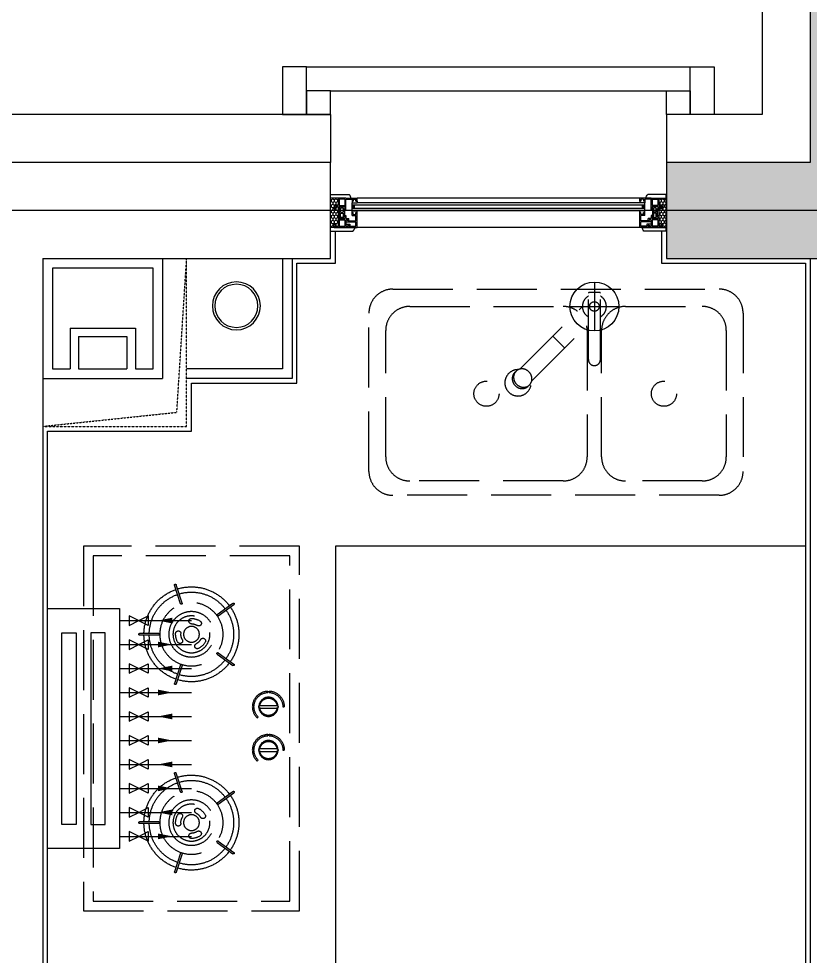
# Model space of a CAD drawing. Header units: millimetres. Extents: x -28014 to 297841, y -81741 to 47579.
# Drawn here: x 230789 to 232439, y -24914 to -22959 of the extents above; entities that cross this region are included whole.
import ezdxf

# ---------------------------------------------------------------- set-up
doc = ezdxf.new("R2010")
doc.units = ezdxf.units.MM
doc.header["$MEASUREMENT"] = 0
for name, pattern in [('__DASH', [0.35, 0.25, -0.1]), ('DASH', [0.35, 0.25, -0.1]), ('DOTE', [2.42, 2, -0.2, 0.02, -0.2])]:
    doc.linetypes.add(name, pattern=pattern)
for name, color, linetype in [('A-墙体-面层', 6, 'Continuous'), ('A-暖通-设备', 20, 'Continuous'), ('A-楼面-下部', 23, 'Continuous'), ('A-楼面-装饰', 41, 'Continuous'), ('A-轴网-轴网', 1, 'DOTE'), ('AR9-剪力墙（柱）填充', 250, 'Continuous'), ('AR9-剪力墙（柱）线', 6, 'Continuous'), ('AR9-墙线', 160, 'Continuous'), ('AR9-建筑幕墙（窗）', 12, 'Continuous'), ('AR9-建筑给排水（立管）', 4, 'Continuous'), ('DS-4BS-墙体完成面', 20, 'Continuous'), ('FF-厨卫（地坪隐）', 31, 'Continuous'), ('P-污水-立管', 50, 'Continuous'), ('SURFACE', 6, 'Continuous'), ('装饰', 152, 'Continuous')]:
    doc.layers.add(name, color=color, linetype=linetype)

# ---------------------------------------------------------------- blocks, each defined once
blk = doc.blocks.new('排水栓')
at = {"layer": 'P-污水-立管'}
for p, q in [((0, 51), (0, -51)), ((-51, 0), (51, 0))]:
    blk.add_line(p, q, dxfattribs=at)
blk.add_circle((0, 0), 51, dxfattribs=at)
blk = doc.blocks.new('jfsq5')
at = {"layer": 'A-暖通-设备'}
for p, q in [((-225, 150), (-225, 300)), ((-175, 150), (-175, 300)), ((-125, 150), (-125, 300)), ((-75, 150), (-75, 300)), ((-25, 150), (-25, 300)), ((25, 150), (25, 300)), ((75, 150), (75, 300)), ((125, 150), (125, 300)), ((175, 150), (175, 300)), ((225, 150), (225, 300))]:
    blk.add_line(p, q, dxfattribs=at)
for points in [[(-225, 230, 12, 0, 0), (-225, 260, 12, 0, 0)], [(-175, 230, 0, 12, 0), (-175, 260, 0, 12, 0)], [(-125, 230, 12, 0, 0), (-125, 260, 12, 0, 0)], [(-75, 230, 0, 12, 0), (-75, 260, 0, 12, 0)], [(-25, 230, 12, 0, 0), (-25, 260, 12, 0, 0)], [(25, 230, 0, 12, 0), (25, 260, 0, 12, 0)], [(75, 230, 12, 0, 0), (75, 260, 12, 0, 0)], [(125, 230, 0, 12, 0), (125, 260, 0, 12, 0)], [(175, 230, 12, 0, 0), (175, 260, 12, 0, 0)], [(225, 230, 0, 12, 0), (225, 260, 0, 12, 0)]]:
    blk.add_lwpolyline(points, format="xyseb", dxfattribs=at)
for points in [[(-225, 190), (-215, 210), (-235, 210), (-215, 170), (-235, 170), (-225, 190)], [(-175, 190), (-165, 210), (-185, 210), (-165, 170), (-185, 170), (-175, 190)], [(-125, 190), (-115, 210), (-135, 210), (-115, 170), (-135, 170), (-125, 190)], [(-75, 190), (-65, 210), (-85, 210), (-65, 170), (-85, 170), (-75, 190)], [(-25, 190), (-15, 210), (-35, 210), (-15, 170), (-35, 170), (-25, 190)], [(25, 190), (35, 210), (15, 210), (35, 170), (15, 170), (25, 190)], [(75, 190), (85, 210), (65, 210), (85, 170), (65, 170), (75, 190)], [(125, 190), (135, 210), (115, 210), (135, 170), (115, 170), (125, 190)], [(175, 190), (185, 210), (165, 210), (185, 170), (165, 170), (175, 190)], [(225, 190), (235, 210), (215, 210), (235, 170), (215, 170), (225, 190)]]:
    blk.add_lwpolyline(points, dxfattribs=at)
blk.add_lwpolyline([(250, 0), (250, 150), (-250, 150), (-250, 0)], close=True, dxfattribs=at)
at = {"layer": 'A-暖通-设备', "lineweight": -3}
for points in [[(-200, 120.1), (199.7, 120.1), (199.7, 90.3), (-200, 90.3)], [(-200, 29.9), (199.7, 29.9), (199.7, 59.7), (-200, 59.7)]]:
    blk.add_lwpolyline(points, close=True, dxfattribs=at)
blk = doc.blocks.new('b')
at = {"layer": 'FF-厨卫（地坪隐）', "linetype": '__DASH', "ltscale": 500}
for p, q in [((74168.9, -64959.2), (74168.9, -64821)), ((74191.9, -64819), (74170.9, -64819)), ((74193.9, -64959.2), (74193.9, -64821)), ((73796.4, -64848.4), (74116.4, -64848.4)), ((74026, -64979.1), (74156.4, -64848.7)), ((74246.4, -64848.4), (74406.4, -64848.4)), ((74050.7, -65003.8), (74168.9, -64885.7)), ((73746.4, -65162.2), (73746.4, -64898.4)), ((74166.4, -64898.4), (74166.4, -65162.2)), ((74196.4, -65162.2), (74196.4, -64898.4)), ((74456.4, -64898.4), (74456.4, -65162.2)), ((74094.8, -64910.3), (74119.5, -64935)), ((74015.1, -64986.4), (74018, -64983.5)), ((74043.4, -65014.7), (74046.3, -65011.8)), ((74116.4, -65212.2), (73796.4, -65212.2)), ((74406.4, -65212.2), (74246.4, -65212.2))]:
    blk.add_line(p, q, dxfattribs=at)
for points in [[(73711.4, -65192.2), (73711.4, -64862.2, -0.414214), (73761.4, -64812.2), (74441.4, -64812.2, -0.414214), (74491.4, -64862.2), (74491.4, -65192.2, -0.414214), (74441.4, -65242.2), (73761.4, -65242.2, -0.414214)], [(74018, -64983.5, 0.106772), (74014.1, -64989.5, 0.101544), (74013, -64996.8, 0.094932), (74014.7, -65004.1, 0.090733), (74019.2, -65010.6, 0.090733), (74025.7, -65015.1, 0.094932), (74033, -65016.8, 0.101544), (74040.3, -65015.7, 0.106772), (74046.3, -65011.8, 0.106772), (74050.1, -65005.9, 0.101544), (74051.3, -64998.5, 0.094932), (74049.5, -64991.2, 0.090733), (74045, -64984.8, 0.090733), (74038.6, -64980.3, 0.094932), (74031.3, -64978.5, 0.101544), (74023.9, -64979.7, 0.106772)]]:
    blk.add_lwpolyline(points, format="xyb", close=True, dxfattribs=at)
blk.add_lwpolyline([(74015.1, -64986.4, 0.106772), (74011.3, -64992.4, 0.101544), (74010.1, -64999.7, 0.094932), (74011.9, -65007, 0.090733), (74016.3, -65013.5, 0.090733), (74022.8, -65017.9, 0.094932), (74030.1, -65019.7, 0.101544), (74037.4, -65018.5, 0.106772), (74043.4, -65014.7, 0.106772)], format="xyb", dxfattribs=at)
for centre, radius in [((74181.4, -64848.4), 10), ((73956.4, -65030.3), 26.2), ((74326.4, -65030.3), 26.2)]:
    blk.add_circle(centre, radius, dxfattribs=at)
for centre, radius, start, end in [((74181.4, -64848.4), 25, 120, 240), ((74170.9, -64821), 2, 90, 180), ((74191.9, -64821), 2, 0, 90), ((74181.4, -64848.4), 25, 300, 60), ((73796.4, -64898.4), 50, 90, 180), ((74116.4, -64898.4), 50, 52.9245, 90), ((74246.4, -64898.4), 50, 90, 180), ((74406.4, -64898.4), 50, 0, 90), ((74116.4, -64898.4), 50, 0, 10.7966), ((74181.4, -64959.2), 12.5, 180, 0), ((74022.2, -65007.6), 27.5, 88.3907, 1.6093), ((73796.4, -65162.2), 50, 180, 270), ((74116.4, -65162.2), 50, 270, 0), ((74246.4, -65162.2), 50, 180, 270), ((74406.4, -65162.2), 50, 270, 0)]:
    blk.add_arc(centre, radius, start, end, dxfattribs=at)
blk = doc.blocks.new('d')
at = {"layer": 'FF-厨卫（地坪隐）', "color": 8, "linetype": '__DASH', "ltscale": 500}
for p, q in [((79843.4, -64923.5), (79843.4, -64882.9)), ((79846.7, -64923.5), (79846.7, -64882.9)), ((80236.1, -64923.5), (80236.1, -64882.9)), ((80239.4, -64923.5), (80239.4, -64882.9)), ((79780.2, -64971.8), (79741.6, -64959.3)), ((79781.3, -64968.7), (79742.6, -64956.1)), ((79908.9, -64968.7), (79947.6, -64956.1)), ((79909.9, -64971.8), (79948.6, -64959.3)), ((80172.9, -64971.8), (80134.3, -64959.3)), ((80173.9, -64968.7), (80135.3, -64956.1)), ((80301.6, -64968.7), (80340.2, -64956.1)), ((80302.6, -64971.8), (80341.3, -64959.3)), ((79804, -65044.9), (79780.1, -65077.8)), ((79806.7, -65046.9), (79782.8, -65079.7)), ((79883.5, -65046.9), (79907.4, -65079.7)), ((79886.2, -65044.9), (79910.1, -65077.8)), ((80196.7, -65044.9), (80172.8, -65077.8)), ((80199.3, -65046.9), (80175.5, -65079.7)), ((80276.2, -65046.9), (80300.1, -65079.7)), ((80278.9, -65044.9), (80302.7, -65077.8)), ((79994.8, -65121.7), (79994.8, -65118.7)), ((79997.8, -65121.7), (79997.8, -65118.7)), ((80085, -65121.7), (80085, -65118.7)), ((80088, -65121.7), (80088, -65118.7)), ((79993.3, -65134.4), (79993.3, -65168.9)), ((79999.3, -65134.4), (79999.3, -65168.9)), ((80017.6, -65130.5), (80019.7, -65128.3)), ((80083.5, -65134.4), (80083.5, -65168.9)), ((80089.5, -65134.4), (80089.5, -65168.9)), ((80107.7, -65130.5), (80109.9, -65128.3)), ((79966.4, -65150.2), (79963.3, -65150.2)), ((79966.4, -65153.2), (79963.3, -65153.2)), ((80056.6, -65150.2), (80053.5, -65150.2)), ((80056.6, -65153.2), (80053.5, -65153.2)), ((79996.3, -65181.7), (79996.3, -65184.7)), ((80086.5, -65181.7), (80086.5, -65184.7))]:
    blk.add_line(p, q, dxfattribs=at)
at = {"layer": 'FF-厨卫（地坪隐）', "linetype": '__DASH', "ltscale": 500}
blk.add_lwpolyline([(79661.4, -64766.2), (80421.4, -64766.2), (80421.4, -65216.2), (79661.4, -65216.2)], close=True, dxfattribs=at)
at = {"layer": 'FF-厨卫（地坪隐）', "color": 8, "linetype": '__DASH', "ltscale": 500}
blk.add_lwpolyline([(79681.4, -64786.2), (80401.4, -64786.2), (80401.4, -65196.2), (79681.4, -65196.2)], close=True, dxfattribs=at)
for centre, radius in [((79845.1, -64991.2), 66), ((80237.8, -64991.2), 66), ((79845.1, -64991.2), 47.3), ((80237.8, -64991.2), 47.3), ((79845.1, -64991.2), 38.5), ((80237.8, -64991.2), 38.5), ((79845.1, -64991.2), 16.5), ((80237.8, -64991.2), 16.5), ((79996.3, -65151.7), 20), ((80086.5, -65151.7), 20)]:
    blk.add_circle(centre, radius, dxfattribs=at)
for centre, radius, start, end in [((79845.1, -64882.9), 1.65, 0.0007, 180.0007), ((80237.8, -64882.9), 1.65, 359.9993, 179.9993), ((79845.1, -64991.2), 99, 90.9556, 161.0457), ((79845.1, -64991.2), 88, 91.075, 160.9263), ((79845.1, -64991.2), 99, 18.9556, 89.0457), ((79845.1, -64991.2), 88, 19.075, 88.9263), ((80237.8, -64991.2), 99, 90.9543, 161.0444), ((80237.8, -64991.2), 88, 91.0737, 160.925), ((80237.8, -64991.2), 99, 18.9543, 89.0444), ((80237.8, -64991.2), 88, 19.0737, 88.925), ((79845.1, -64923.5), 1.65, 180.0007, 0.0007), ((80237.8, -64923.5), 1.65, 179.9993, 359.9993), ((79742.1, -64957.7), 1.65, 72.0007, 252.0007), ((79845.1, -64991.2), 99, 162.9556, 233.0457), ((79843.4, -64963.7), 5.5, 93.5265, 273.5265), ((79845.1, -64991.2), 33, 60.0007, 93.5265), ((79858.8, -64967.4), 5.5, 240.0007, 60.0007), ((79845.1, -64991.2), 99, 306.9556, 17.0457), ((79948.1, -64957.7), 1.65, 288.0007, 108.0007), ((80134.8, -64957.7), 1.65, 71.9993, 251.9993), ((80237.8, -64991.2), 99, 162.9543, 233.0444), ((80224, -64967.4), 5.5, 119.9993, 299.9993), ((80237.8, -64991.2), 33, 86.4735, 119.9993), ((80239.5, -64963.7), 5.5, 266.4735, 86.4735), ((80237.8, -64991.2), 99, 306.9543, 17.0444), ((80340.7, -64957.7), 1.65, 287.9993, 107.9993), ((79845.1, -64991.2), 88, 163.075, 232.9263), ((79780.8, -64970.3), 1.65, 252.0007, 72.0007), ((79845.1, -64991.2), 22, 60.0007, 93.5265), ((79845.1, -64991.2), 88, 307.075, 16.9263), ((79909.4, -64970.3), 1.65, 108.0007, 288.0007), ((80237.8, -64991.2), 88, 163.0737, 232.925), ((80173.4, -64970.3), 1.65, 251.9993, 71.9993), ((80237.8, -64991.2), 22, 86.4735, 119.9993), ((80237.8, -64991.2), 88, 307.0737, 16.925), ((80302.1, -64970.3), 1.65, 107.9993, 287.9993), ((79817.6, -64991.2), 5.5, 0.0007, 180.0007), ((79845.1, -64991.2), 33, 180.0007, 213.5265), ((79822.2, -65006.4), 5.5, 213.5265, 33.5265), ((79845.1, -64991.2), 22, 180.0007, 213.5265), ((79845.1, -64991.2), 22, 300.0007, 333.5265), ((79869.7, -65003.4), 5.5, 333.5265, 153.5265), ((80213.2, -65003.4), 5.5, 26.4735, 206.4735), ((80237.8, -64991.2), 22, 206.4735, 239.9993), ((80260.7, -65006.4), 5.5, 146.4735, 326.4735), ((80237.8, -64991.2), 22, 326.4735, 359.9993), ((80265.3, -64991.2), 5.5, 359.9993, 179.9993), ((80237.8, -64991.2), 33, 326.4735, 359.9993), ((79858.8, -65015), 5.5, 120.0007, 300.0007), ((79845.1, -64991.2), 33, 300.0007, 333.5265), ((80237.8, -64991.2), 33, 206.4735, 239.9993), ((80224, -65015), 5.5, 239.9993, 59.9993), ((79805.3, -65045.9), 1.65, 324.0007, 144.0007), ((79884.9, -65045.9), 1.65, 36.0007, 216.0007), ((80198, -65045.9), 1.65, 323.9993, 143.9993), ((80277.5, -65045.9), 1.65, 35.9993, 215.9993), ((79781.5, -65078.8), 1.65, 144.0007, 324.0007), ((79845.1, -64991.2), 99, 234.9556, 305.0457), ((79845.1, -64991.2), 88, 235.075, 304.9263), ((79908.7, -65078.8), 1.65, 216.0007, 36.0007), ((80174.1, -65078.8), 1.65, 143.9993, 323.9993), ((80237.8, -64991.2), 99, 234.9543, 305.0444), ((80237.8, -64991.2), 88, 235.0737, 304.925), ((80301.4, -65078.8), 1.65, 215.9993, 35.9993), ((79996.3, -65151.7), 33, 92.6046, 177.3941), ((79996.3, -65151.7), 33, 44.9993, 87.3941), ((80086.5, -65151.7), 33, 92.6046, 177.3941), ((80086.5, -65151.7), 33, 44.9993, 87.3941), ((79996.3, -65151.7), 30, 92.8653, 177.1333), ((79996.3, -65151.7), 18, 99.5934, 260.4053), ((79996.3, -65134.7), 3.01, 355.1237, 184.8749), ((79996.3, -65151.7), 30, 44.9993, 87.1333), ((79996.3, -65151.7), 18, 279.5934, 80.4053), ((80086.5, -65151.7), 30, 92.8653, 177.1333), ((80086.5, -65151.7), 18, 99.5934, 260.4053), ((80086.5, -65134.7), 3.01, 355.1237, 184.8749), ((80086.5, -65151.7), 30, 44.9993, 87.1333), ((80086.5, -65151.7), 18, 279.5934, 80.4053), ((79996.3, -65151.7), 33, 182.6046, 269.9993), ((79996.3, -65151.7), 30, 182.8653, 269.9993), ((80086.5, -65151.7), 33, 182.6046, 269.9993), ((80086.5, -65151.7), 30, 182.8653, 269.9993), ((79996.3, -65168.7), 3.01, 175.1237, 4.8749), ((80086.5, -65168.7), 3.01, 175.1237, 4.8749)]:
    blk.add_arc(centre, radius, start, end, dxfattribs=at)
blk = doc.blocks.new('rw332')
at = {"layer": 'AR9-墙线', "ltscale": 10, "extrusion": (0, 0, -1)}
for p, q in [((-250, 0), (-250, -250)), ((0, 0), (-250, 0)), ((0, 0), (0, -250)), ((-193.1, -145), (-193.1, -230)), ((-56.9, -145), (-193.1, -145)), ((-56.9, -145), (-56.9, -230)), ((-175.6, -162.5), (-175.6, -230)), ((-74.4, -162.5), (-175.6, -162.5)), ((-74.4, -162.5), (-74.4, -230)), ((0, -250), (-250, -250))]:
    blk.add_line(p, q, dxfattribs=at)
at = {"layer": 'AR9-墙线', "ltscale": 10}
blk.add_line((-74.4, -230), (-175.6, -230), dxfattribs=at)
at = {"layer": 'AR9-墙线'}
for points in [[(-520, 0), (-520, -250), (-300, -250)], [(-500, 0), (-500, -230), (-300, -230)]]:
    blk.add_lwpolyline(points, dxfattribs=at)
at = {"layer": 'AR9-墙线', "linetype": 'DASH', "ltscale": 0.5}
for points in [[(0, -350), (-300, -350), (-300, 0)], [(0, -350), (-279.5, -320.6), (-300, 0)]]:
    blk.add_lwpolyline(points, dxfattribs=at)
at = {"layer": 'AR9-墙线', "ltscale": 10}
blk.add_lwpolyline([(-193.1, -230), (-230, -230), (-230, -20), (-20, -20), (-20, -230), (-56.9, -230)], dxfattribs=at)
at = {"layer": 'AR9-建筑给排水（立管）'}
for radius in [50, 45]:
    blk.add_circle((-403.7, -98.7), radius, dxfattribs=at)
blk = doc.blocks.new('zz7')
at = {"layer": 'AR9-剪力墙（柱）填充'}
blk.add_hatch(color=256, dxfattribs=at).paths.add_polyline_path([(6300, 2550), (6000, 2550), (6000, 500), (4800, 500), (4800, 0), (4500, 0), (4500, -200), (5000, -200), (5000, 300), (6300, 300)])
at = {"layer": 'AR9-剪力墙（柱）线'}
for p, q in [((4800, 500), (4800, 0)), ((4800, 0), (4500, 0)), ((4500, 0), (4500, -200)), ((4500, -200), (5000, -200))]:
    blk.add_line(p, q, dxfattribs=at)
blk = doc.blocks.new('*U247')
at = {"layer": 'AR9-建筑幕墙（窗）'}
h = blk.add_hatch(dxfattribs=at)
h.set_pattern_fill('HONEY', color=250, scale=2.333308)
h.set_pattern_definition([(2e-09, (-50793.7736, 157763.6485), (5.55618969, 3.20786685), [3.70412646, -7.40825292]), (120, (-50793.7736, 157763.6485), (-5.55618903, 3.207867997), [3.70412646, -7.40825292]), (60, (-50793.7736, 157763.6485), (6.64e-07, 6.415734844), [-7.40825292, 3.70412646])])
h.paths.add_polyline_path([(-28.1, -769.9), (33.1, -769.9), (33.1, -754.3), (-28.1, -754.3)])
h = blk.add_hatch(dxfattribs=at)
h.set_pattern_fill('HONEY', color=250, scale=2.333308)
h.set_pattern_definition([(2e-09, (-50793.7736, 157409.3308), (5.55618969, 3.20786685), [3.70412646, -7.40825292]), (120, (-50793.7736, 157409.3308), (-5.55618903, 3.207867997), [3.70412646, -7.40825292]), (60, (-50793.7736, 157409.3308), (6.64e-07, 6.415734844), [-7.40825292, 3.70412646])])
h.paths.add_polyline_path([(-28.1, -1438.8), (33.1, -1438.8), (33.1, -1454.3), (-28.1, -1454.3)])
for p, q in [((-35.8, -754.3), (-35.8, -793.2)), ((40.8, -754.3), (-35.8, -754.3)), ((-28.1, -769.9), (-28.1, -754.3)), ((-28.1, -769.9), (-28.1, -754.3)), ((-28.1, -774.6), (-28.1, -754.3)), ((33.1, -798.8), (33.1, -754.3)), ((33.1, -798.8), (33.1, -754.3)), ((33.1, -803.5), (33.1, -754.3)), ((33.1, -762.1), (33.1, -809.5)), ((40.8, -754.3), (40.8, -801.1)), ((-28.1, -786.2), (-28.1, -769.9)), ((-28.1, -786.2), (-28.1, -799.4)), ((-28.1, -799.4), (-28.1, -809.5)), ((-28.1, -1399.1), (-28.1, -809.5)), ((-21.8, -809.5), (-28.1, -809.5)), ((-21.8, -809.5), (-17.9, -809.5)), ((-17.9, -1399.1), (-17.9, -809.5)), ((-1.6, -1399.1), (-1.6, -809.5)), ((2.3, -809.5), (-1.6, -809.5)), ((33.1, -809.5), (2.3, -809.5)), ((33.1, -1399.1), (33.1, -809.5)), ((-21.8, -1399.1), (-28.1, -1399.1)), ((-28.1, -1409.2), (-28.1, -1399.1)), ((-21.8, -1399.1), (-17.9, -1399.1)), ((2.3, -1399.1), (-1.6, -1399.1)), ((33.1, -1399.1), (2.3, -1399.1)), ((33.1, -1446.5), (33.1, -1399.1)), ((33.1, -1405.1), (33.1, -1454.3)), ((40.8, -1454.3), (40.8, -1407.5)), ((-35.8, -1454.3), (-35.8, -1415.4)), ((-28.1, -1422.4), (-28.1, -1409.2)), ((-28.1, -1422.4), (-28.1, -1438.8)), ((33.1, -1409.9), (33.1, -1454.3)), ((33.1, -1409.9), (33.1, -1454.3)), ((-28.1, -1434), (-28.1, -1454.3)), ((-28.1, -1438.8), (-28.1, -1454.3)), ((-28.1, -1438.8), (-28.1, -1454.3)), ((40.8, -1454.3), (-35.8, -1454.3))]:
    blk.add_line(p, q, dxfattribs=at)
at = {"layer": 'AR9-建筑幕墙（窗）', "color": 8}
for p, q in [((-12.5, -769.9), (-12.5, -762.1)), ((-12.5, -762.1), (-5.5, -762.1)), ((-5.5, -762.1), (-5.5, -764.4)), ((33.1, -762.1), (26.1, -762.1)), ((26.1, -762.1), (26.1, -764.4)), ((-28.1, -769.9), (-12.5, -769.9)), ((-25.7, -783.9), (-25.7, -772.2)), ((-25.7, -772.2), (-12.5, -772.2)), ((-12.5, -772.2), (-12.5, -783.9)), ((-10.2, -769.9), (-10.2, -764.4)), ((-5.5, -764.4), (-10.2, -764.4)), ((-10.2, -769.9), (30.7, -769.9)), ((-10.2, -772.2), (-6.3, -772.2)), ((-10.2, -772.2), (-10.2, -783.9)), ((-6.3, -772.2), (-6.3, -773)), ((-6.3, -773), (-3.9, -773)), ((-3.9, -773), (-3.9, -769.9)), ((1.1, -775.3), (1.1, -780.8)), ((3.4, -775.3), (3.4, -780.8)), ((8.5, -773), (8.5, -769.9)), ((10.8, -773), (8.5, -773)), ((10.8, -772.2), (14.7, -772.2)), ((10.8, -772.2), (10.8, -773)), ((14.7, -772.2), (14.7, -783.9)), ((17.1, -772.2), (30.7, -772.2)), ((17.1, -772.2), (17.1, -783.9)), ((26.1, -764.4), (30.7, -764.4)), ((30.7, -764.4), (30.7, -769.9)), ((30.7, -772.2), (30.7, -783.9)), ((-25.7, -783.9), (-12.5, -783.9)), ((-25.7, -786.2), (-25.7, -799.4)), ((-3.9, -786.2), (-25.7, -786.2)), ((-25.7, -799.4), (-21.8, -799.4)), ((-21.8, -799.4), (-21.8, -801.8)), ((-21.8, -799.4), (-17.9, -799.4)), ((-17.9, -799.4), (-17.9, -809.5)), ((-13.3, -799.4), (-17.9, -799.4)), ((-13.3, -1409.2), (-13.3, -799.4)), ((-6.3, -799.4), (-13.3, -799.4)), ((-6.3, -804.1), (-13.3, -799.4)), ((-6.3, -799.4), (-13.3, -804.1)), ((-10.2, -783.9), (-6.3, -783.9)), ((-6.3, -783.9), (-6.3, -783.1)), ((-6.3, -783.1), (-3.9, -783.1)), ((-6.3, -1409.2), (-6.3, -799.4)), ((-1.6, -799.4), (-6.3, -799.4)), ((-3.9, -783.1), (-3.9, -786.2)), ((-1.6, -799.4), (-1.6, -809.5)), ((2.3, -799.4), (-1.6, -799.4)), ((8.5, -799.4), (2.3, -799.4)), ((2.3, -799.4), (2.3, -801.8)), ((10.8, -783.1), (8.5, -783.1)), ((8.5, -783.1), (8.5, -786.2)), ((8.5, -786.2), (10.8, -786.2)), ((8.5, -799.4), (8.5, -807.2)), ((10.8, -783.9), (10.8, -783.1)), ((10.8, -783.9), (14.7, -783.9)), ((10.8, -786.2), (14.7, -786.2)), ((14.7, -786.2), (14.7, -792.4)), ((19.4, -792.4), (14.7, -792.4)), ((17.1, -783.9), (30.7, -783.9)), ((17.1, -786.2), (30.7, -786.2)), ((17.1, -790.1), (17.1, -786.2)), ((17.1, -786.2), (17.1, -790.1)), ((19.4, -790.1), (17.1, -790.1)), ((19.4, -790.1), (17.1, -790.1)), ((19.4, -790.1), (19.4, -792.4)), ((19.4, -790.1), (19.4, -807.2)), ((21.7, -786.2), (21.7, -807.2)), ((26.1, -786.2), (26.1, -794.8)), ((26.1, -794.8), (30.7, -794.8)), ((28.4, -790.1), (30.7, -790.1)), ((28.4, -790.1), (28.4, -792.4)), ((28.4, -792.4), (33.1, -792.4)), ((30.7, -786.2), (30.7, -790.1)), ((30.7, -794.8), (30.7, -807.2)), ((-25.7, -801.8), (-25.7, -807.2)), ((-25.7, -801.8), (-21.8, -801.8)), ((-21.8, -807.2), (-25.7, -807.2)), ((-25.7, -807.2), (-21.8, -807.2)), ((-21.8, -807.2), (-21.8, -809.5)), ((-6.3, -804.1), (-13.3, -804.1)), ((6.2, -801.8), (2.3, -801.8)), ((6.2, -807.2), (2.3, -807.2)), ((2.3, -807.2), (2.3, -809.5)), ((6.2, -801.8), (6.2, -807.2)), ((19.4, -807.2), (8.5, -807.2)), ((30.7, -807.2), (21.7, -807.2)), ((-21.8, -1401.4), (-25.7, -1401.4)), ((-25.7, -1401.4), (-21.8, -1401.4)), ((-25.7, -1406.9), (-25.7, -1401.4)), ((-25.7, -1406.9), (-21.8, -1406.9)), ((-21.8, -1401.4), (-21.8, -1399.1)), ((-21.8, -1409.2), (-21.8, -1406.9)), ((-17.9, -1409.2), (-17.9, -1399.1)), ((-6.3, -1404.5), (-13.3, -1404.5)), ((-6.3, -1404.5), (-13.3, -1409.2)), ((-6.3, -1409.2), (-13.3, -1404.5)), ((-1.6, -1409.2), (-1.6, -1399.1)), ((2.3, -1401.4), (2.3, -1399.1)), ((6.2, -1401.4), (2.3, -1401.4)), ((6.2, -1406.9), (2.3, -1406.9)), ((2.3, -1409.2), (2.3, -1406.9)), ((6.2, -1406.9), (6.2, -1401.4)), ((19.4, -1401.4), (8.5, -1401.4)), ((8.5, -1409.2), (8.5, -1401.4)), ((19.4, -1418.5), (19.4, -1401.4)), ((30.7, -1401.4), (21.7, -1401.4)), ((21.7, -1422.4), (21.7, -1401.4)), ((30.7, -1413.9), (30.7, -1401.4)), ((-25.7, -1422.4), (-25.7, -1409.2)), ((-25.7, -1409.2), (-21.8, -1409.2)), ((-3.9, -1422.4), (-25.7, -1422.4)), ((-25.7, -1424.8), (-25.7, -1436.4)), ((-25.7, -1424.8), (-12.5, -1424.8)), ((-21.8, -1409.2), (-17.9, -1409.2)), ((-13.3, -1409.2), (-17.9, -1409.2)), ((-6.3, -1409.2), (-13.3, -1409.2)), ((-12.5, -1436.4), (-12.5, -1424.8)), ((-10.2, -1424.8), (-6.3, -1424.8)), ((-10.2, -1436.4), (-10.2, -1424.8)), ((-1.6, -1409.2), (-6.3, -1409.2)), ((-6.3, -1424.8), (-6.3, -1425.5)), ((-6.3, -1425.5), (-3.9, -1425.5)), ((-3.9, -1425.5), (-3.9, -1422.4)), ((2.3, -1409.2), (-1.6, -1409.2)), ((8.5, -1409.2), (2.3, -1409.2)), ((8.5, -1425.5), (8.5, -1422.4)), ((8.5, -1422.4), (10.8, -1422.4)), ((10.8, -1425.5), (8.5, -1425.5)), ((10.8, -1422.4), (14.7, -1422.4)), ((10.8, -1424.8), (14.7, -1424.8)), ((10.8, -1424.8), (10.8, -1425.5)), ((14.7, -1422.4), (14.7, -1416.2)), ((19.4, -1416.2), (14.7, -1416.2)), ((14.7, -1436.4), (14.7, -1424.8)), ((19.4, -1418.5), (17.1, -1418.5)), ((17.1, -1418.5), (17.1, -1422.4)), ((17.1, -1422.4), (17.1, -1418.5)), ((19.4, -1418.5), (17.1, -1418.5)), ((17.1, -1422.4), (30.7, -1422.4)), ((17.1, -1424.8), (30.7, -1424.8)), ((17.1, -1436.4), (17.1, -1424.8)), ((19.4, -1418.5), (19.4, -1416.2)), ((26.1, -1413.9), (30.7, -1413.9)), ((26.1, -1422.4), (26.1, -1413.9)), ((28.4, -1416.2), (33.1, -1416.2)), ((28.4, -1418.5), (28.4, -1416.2)), ((28.4, -1418.5), (30.7, -1418.5)), ((30.7, -1422.4), (30.7, -1418.5)), ((30.7, -1436.4), (30.7, -1424.8)), ((-28.1, -1438.8), (-12.5, -1438.8)), ((-25.7, -1436.4), (-12.5, -1436.4)), ((-12.5, -1438.8), (-12.5, -1446.5)), ((-12.5, -1446.5), (-5.5, -1446.5)), ((-10.2, -1436.4), (-6.3, -1436.4)), ((-10.2, -1438.8), (-10.2, -1444.2)), ((-10.2, -1438.8), (30.7, -1438.8)), ((-5.5, -1444.2), (-10.2, -1444.2)), ((-6.3, -1436.4), (-6.3, -1435.7)), ((-6.3, -1435.7), (-3.9, -1435.7)), ((-5.5, -1446.5), (-5.5, -1444.2)), ((-3.9, -1435.7), (-3.9, -1438.8)), ((1.1, -1433.3), (1.1, -1427.9)), ((3.4, -1433.3), (3.4, -1427.9)), ((10.8, -1435.7), (8.5, -1435.7)), ((8.5, -1435.7), (8.5, -1438.8)), ((10.8, -1436.4), (10.8, -1435.7)), ((10.8, -1436.4), (14.7, -1436.4)), ((17.1, -1436.4), (30.7, -1436.4)), ((26.1, -1446.5), (26.1, -1444.2)), ((26.1, -1444.2), (30.7, -1444.2)), ((33.1, -1446.5), (26.1, -1446.5)), ((30.7, -1444.2), (30.7, -1438.8))]:
    blk.add_line(p, q, dxfattribs=at)
for points in [[(1.1, -775.3), (-7.8, -775.3), (-7.8, -780.8), (1.1, -780.8)], [(10.8, -773), (-6.3, -773)], [(3.4, -780.8), (12.4, -780.8), (12.4, -775.3), (3.4, -775.3)], [(14.7, -783.1), (14.7, -783.1), (14.7, -773)], [(-6.3, -783.1), (10.8, -783.1)], [(-6.3, -1425.5), (10.8, -1425.5)], [(14.7, -1425.5), (14.7, -1425.5), (14.7, -1435.7)], [(1.1, -1433.3), (-7.8, -1433.3), (-7.8, -1427.9), (1.1, -1427.9)], [(10.8, -1435.7), (-6.3, -1435.7)], [(3.4, -1427.9), (12.4, -1427.9), (12.4, -1433.3), (3.4, -1433.3)]]:
    blk.add_lwpolyline(points, dxfattribs=at)
at = {"layer": 'AR9-建筑幕墙（窗）'}
for centre, start, end in [((-26.2, -781), 231.816, 263.2576), ((31.2, -788.9), 276.7424, 308.184), ((31.2, -1419.7), 51.816, 83.2576), ((-26.2, -1427.6), 96.7424, 128.184)]:
    blk.add_arc(centre, 15.5, start, end, dxfattribs=at)
blk = doc.blocks.new('dfgfthy')
at = {"layer": 'A-轴网-轴网'}
blk.add_line((30632.5, 11780.6), (6009.1, 11780.6), dxfattribs=at)

msp = doc.modelspace()

# ---------------------------------------------------------------- linework, layer by layer
at = {"layer": 'A-墙体-面层'}
msp.add_line((232339.033, -22659.028), (232339.033, -23159.028), dxfattribs=at)
at = {"layer": 'A-楼面-下部', "ltscale": 0.01}
msp.add_lwpolyline([(231389.034, -23059.028), (232239.034, -23059.028)], dxfattribs=at)
at = {"layer": 'A-楼面-装饰', "ltscale": 0.01}
msp.add_lwpolyline([(231439.034, -23109.028), (232189.034, -23109.028)], dxfattribs=at)
at = {"layer": 'AR9-墙线'}
for p, q in [((232439.033, -22759.028), (232439.033, -23259.028)), ((231439.034, -23259.028), (230739.033, -23259.028)), ((231439.034, -23459.028), (231439.034, -23259.028)), ((232439.033, -23259.028), (232139.034, -23259.028)), ((232139.034, -23259.028), (232139.034, -23459.028)), ((230839.033, -23459.028), (230839.033, -26259.028)), ((230839.033, -23459.028), (231439.034, -23459.028)), ((232139.034, -23459.028), (232439.033, -23459.028)), ((232439.033, -23459.028), (232439.033, -24009.028)), ((232439.033, -24009.028), (232439.033, -26259.028))]:
    msp.add_line(p, q, dxfattribs=at)
at = {"layer": 'DS-4BS-墙体完成面'}
for points in [[(231539.033, -26249.028), (230849.019, -26249.028), (230849.033, -23819.028), (231149.034, -23819.028), (231149.034, -23719.027), (231369.034, -23719.027), (231369.034, -23469.028), (231449.034, -23469.028), (231449.034, -23401.878)], [(232129.034, -23401.878), (232129.034, -23469.028), (232429.033, -23469.028), (232429.033, -26249.028), (232371.033, -26249.028)]]:
    msp.add_lwpolyline(points, dxfattribs=at)
at = {"layer": 'FF-厨卫（地坪隐）'}
msp.add_lwpolyline([(232429.033, -24059.028), (231449.02, -24059.028), (231449.02, -26249.102)], dxfattribs=at)
at = {"layer": 'SURFACE'}
for p, q in [((231439.034, -23159.028), (230739.033, -23159.028)), ((231439.034, -23159.028), (231439.034, -23259.028)), ((232139.034, -23159.028), (232139.034, -23259.028)), ((232339.033, -23159.028), (232139.034, -23159.028))]:
    msp.add_line(p, q, dxfattribs=at)
at = {"layer": '装饰'}
for points in [[(231339.034, -23059.028), (231339.034, -23159.028), (231389.034, -23159.028), (231389.034, -23059.028)], [(232239.034, -23059.028), (232239.034, -23159.028), (232189.034, -23159.028), (232189.034, -23059.028)], [(231389.034, -23159.028), (231439.034, -23159.028), (231439.034, -23109.028), (231389.034, -23109.028)], [(232189.034, -23159.028), (232139.034, -23159.028), (232139.034, -23109.028), (232189.034, -23109.028)]]:
    msp.add_lwpolyline(points, close=True, dxfattribs=at)

# ---------------------------------------------------------------- block references
for name, p in [('dfgfthy', (216097.097, -35139.657)), ('zz7', (227639.033, -23259.028))]:
    msp.add_blockref(name, p)
at = {"layer": 'A-墙体-面层', "extrusion": (0, 0, -1), "zscale": -1}
msp.add_blockref('rw332', (-230839.033, -23459.028), dxfattribs=at)
at = {"layer": 'A-暖通-设备', "extrusion": (0, 0, -1), "zscale": -1, "rotation": 90}
msp.add_blockref('jfsq5', (-230849.02, -24439.025), dxfattribs=at)
at = {"layer": 'AR9-建筑幕墙（窗）', "xscale": -1, "rotation": 90}
msp.add_blockref('*U247', (230684.715, -23361.045), dxfattribs=at)
at = {"layer": 'FF-厨卫（地坪隐）'}
msp.add_blockref('b', (157807.64, 41289.376), dxfattribs=at)
at = {"layer": 'FF-厨卫（地坪隐）', "extrusion": (0, 0, -1), "zscale": -1, "rotation": 270}
msp.add_blockref('d', (-166157.843, 55602.406), dxfattribs=at)
at = {"layer": 'P-污水-立管'}
msp.add_blockref('排水栓', (231989.033, -23559.028), dxfattribs=at)

doc.saveas('drawing.dxf')
